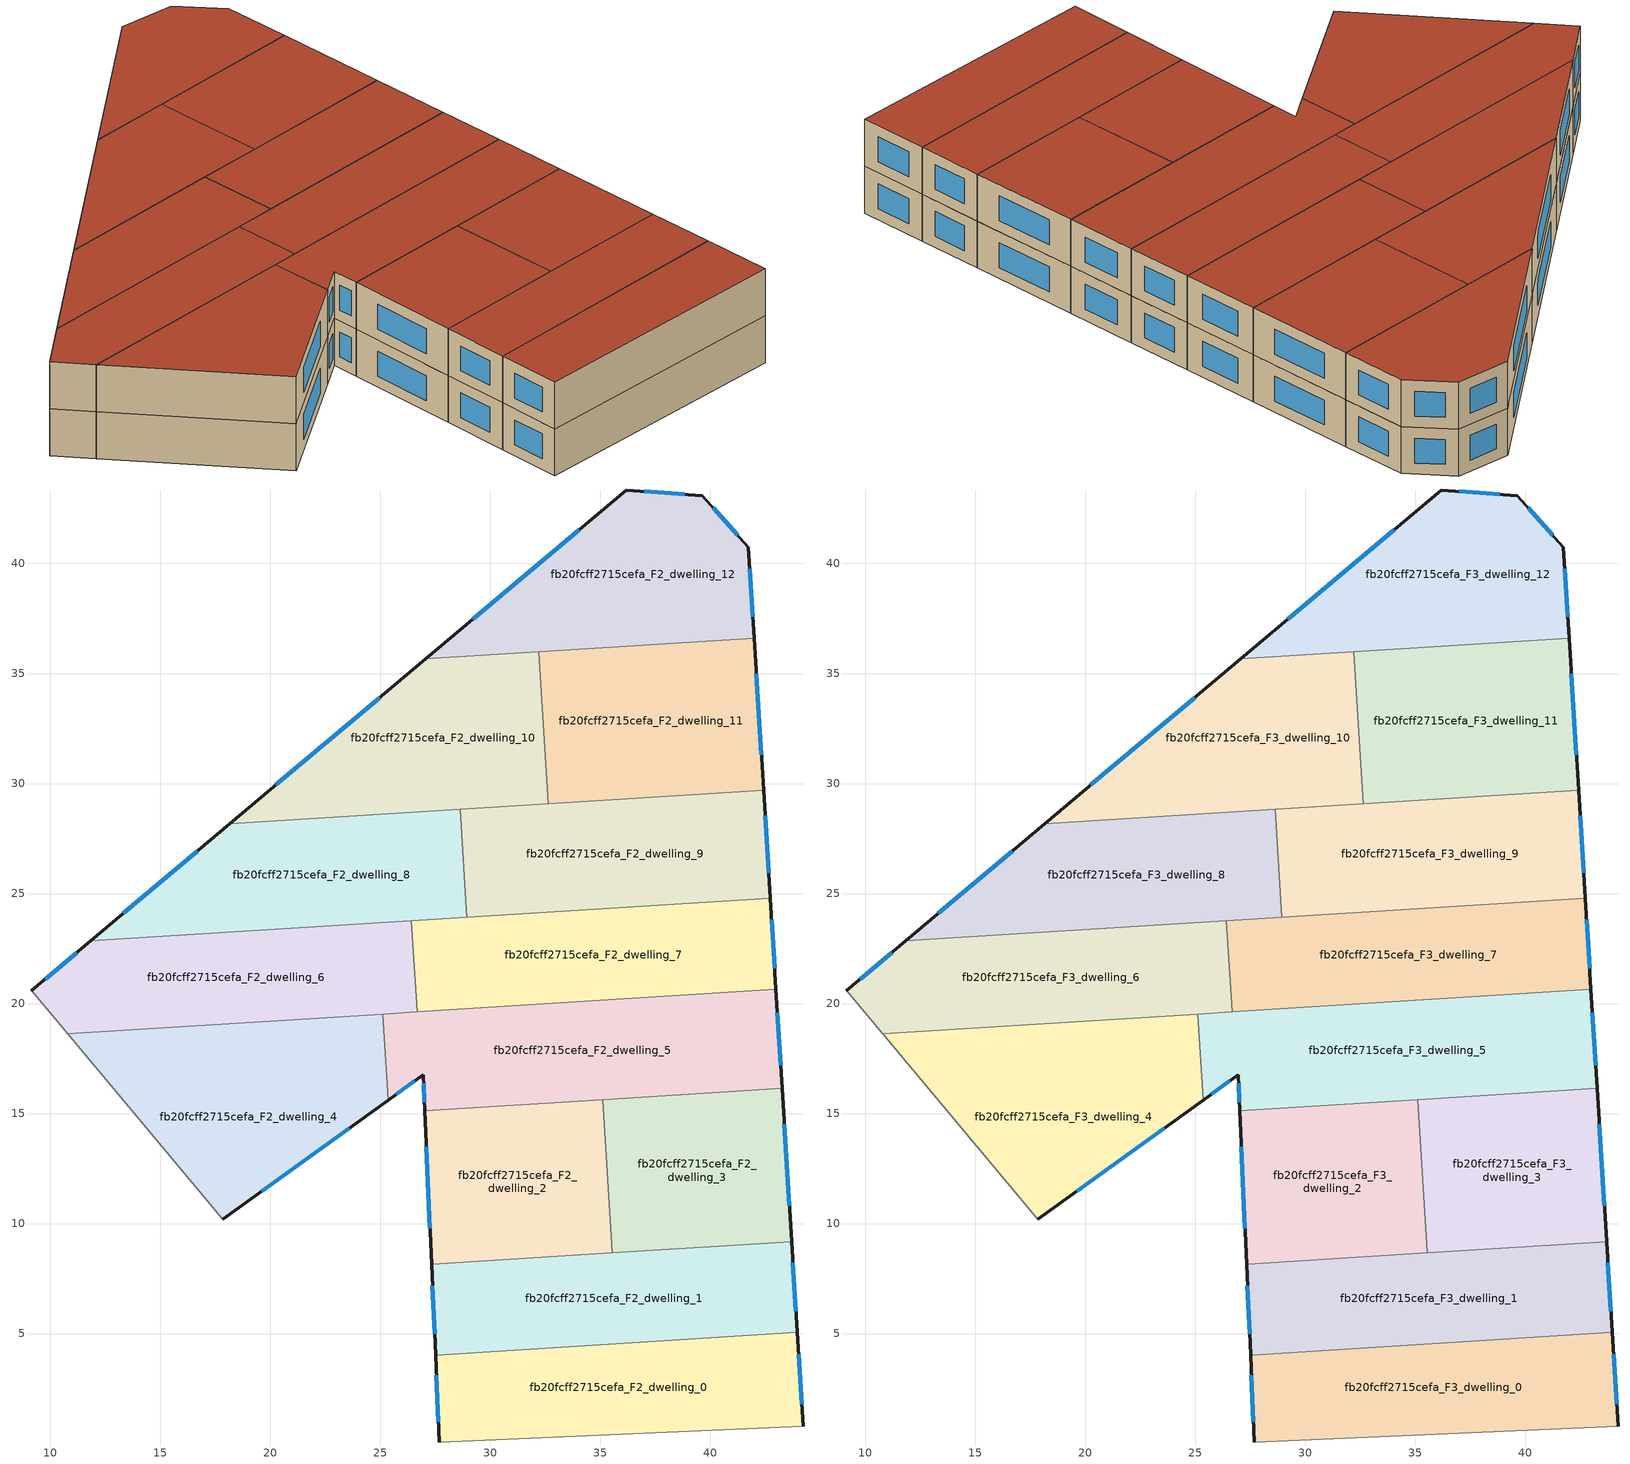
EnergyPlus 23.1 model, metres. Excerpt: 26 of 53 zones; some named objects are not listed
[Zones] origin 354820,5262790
fb20fcff2715cefa_F2_dwelling_0
 floor to fb20fcff2715cefa_F1_dwelling_0 (EU_floor_Construction): 43.96,5.05 44.22,0.79 27.69,0.07 27.52,4.02 z6
 wall outside (EU_wall_Construction): 44.22,0.79 43.96,5.05 / 27.52,4.02 27.69,0.07 z6:9
 wall adiabatic (EU_wall_Construction): 27.69,0.07 44.22,0.79 z6:9
 wall to fb20fcff2715cefa_F2_dwelling_1 (EU_wall_Construction): 43.96,5.05 27.52,4.02 z6:9
 window (EU_Window_Construction): 44.16,1.79 44.02,4.05 / 27.56,3.09 27.65,1 z6.7:8.3
fb20fcff2715cefa_F2_dwelling_1
 floor to fb20fcff2715cefa_F1_dwelling_1 (EU_floor_Construction): 43.7,9.18 43.96,5.05 27.52,4.02 27.34,8.15 z6
 wall outside (EU_wall_Construction): 43.96,5.05 43.7,9.18 / 27.34,8.15 27.52,4.02 z6:9
 wall to fb20fcff2715cefa_F2_dwelling_2 (EU_wall_Construction): 35.55,8.67 27.34,8.15 z6:9
 wall to fb20fcff2715cefa_F2_dwelling_3 (EU_wall_Construction): 43.7,9.18 35.55,8.67 z6:9
 window (EU_Window_Construction): 43.89,6.02 43.76,8.21 / 27.38,7.18 27.48,4.99 z6.7:8.3
fb20fcff2715cefa_F2_dwelling_10
 floor to fb20fcff2715cefa_F1_dwelling_10 (EU_floor_Construction): 32.2,35.99 32.63,29.08 18.17,28.17 27.07,35.67 z6
 wall outside (EU_wall_Construction): 27.07,35.67 18.17,28.17 z6:9
 wall to fb20fcff2715cefa_F2_dwelling_11 (EU_wall_Construction): 32.63,29.08 32.2,35.99 z6:9
 wall to fb20fcff2715cefa_F2_dwelling_12 (EU_wall_Construction): 32.2,35.99 27.07,35.67 z6:9
 wall to fb20fcff2715cefa_F2_dwelling_8 (EU_wall_Construction): 18.17,28.17 28.64,28.83 z6:9
 wall to fb20fcff2715cefa_F2_dwelling_9 (EU_wall_Construction): 28.64,28.83 32.63,29.08 z6:9
 window (EU_Window_Construction): 24.98,33.91 20.26,29.93 z6.7:8.3
fb20fcff2715cefa_F2_dwelling_11
 floor to fb20fcff2715cefa_F1_dwelling_11 (EU_floor_Construction): 41.99,36.6 42.42,29.7 32.63,29.08 32.2,35.99 z6
 wall outside (EU_wall_Construction): 42.42,29.7 41.99,36.6 z6:9
 wall to fb20fcff2715cefa_F2_dwelling_9 (EU_wall_Construction): 32.63,29.08 42.42,29.7 z6:9
 wall to fb20fcff2715cefa_F2_dwelling_12 (EU_wall_Construction): 41.99,36.6 32.2,35.99 z6:9
 window (EU_Window_Construction): 42.32,31.32 42.1,34.98 z6.7:8.3
fb20fcff2715cefa_F2_dwelling_12
 floor to fb20fcff2715cefa_F1_dwelling_12 (EU_floor_Construction): 39.65,43.09 41.74,40.73 41.99,36.6 27.07,35.67 36.19,43.34 z6
 wall outside (EU_wall_Construction): 41.99,36.6 41.74,40.73 39.65,43.09 36.19,43.34 27.07,35.67 z6:9
 window (EU_Window_Construction): 41.93,37.57 41.8,39.76 / 34.05,41.54 29.21,37.47 / 38.84,43.15 37,43.28 / 41.25,41.29 40.14,42.54 z6.7:8.3
fb20fcff2715cefa_F2_dwelling_2
 floor to fb20fcff2715cefa_F1_dwelling_2 (EU_floor_Construction): 35.11,15.63 35.55,8.67 27.34,8.15 27.03,15.12 z6
 wall outside (EU_wall_Construction): 27.03,15.12 27.34,8.15 z6:9
 wall to fb20fcff2715cefa_F2_dwelling_3 (EU_wall_Construction): 35.55,8.67 35.11,15.63 z6:9
 wall to fb20fcff2715cefa_F2_dwelling_5 (EU_wall_Construction): 35.11,15.63 27.03,15.12 z6:9
 window (EU_Window_Construction): 27.1,13.48 27.26,9.79 z6.7:8.3
fb20fcff2715cefa_F2_dwelling_3
 floor to fb20fcff2715cefa_F1_dwelling_3 (EU_floor_Construction): 43.27,16.14 43.7,9.18 35.55,8.67 35.11,15.63 z6
 wall outside (EU_wall_Construction): 43.7,9.18 43.27,16.14 z6:9
 wall to fb20fcff2715cefa_F2_dwelling_5 (EU_wall_Construction): 43.27,16.14 35.11,15.63 z6:9
 window (EU_Window_Construction): 43.6,10.81 43.37,14.5 z6.7:8.3
fb20fcff2715cefa_F2_dwelling_4
 floor to fb20fcff2715cefa_F1_dwelling_4 (EU_floor_Construction): 25.12,19.52 25.36,15.61 17.85,10.19 10.79,18.62 z6
 wall outside (EU_wall_Construction): 17.85,10.19 25.36,15.61 z6:9
 wall adiabatic (EU_wall_Construction): 10.79,18.62 17.85,10.19 z6:9
 wall to fb20fcff2715cefa_F2_dwelling_5 (EU_wall_Construction): 25.36,15.61 25.12,19.52 z6:9
 wall to fb20fcff2715cefa_F2_dwelling_6 (EU_wall_Construction): 25.12,19.52 10.79,18.62 z6:9
 window (EU_Window_Construction): 19.61,11.46 23.6,14.34 z6.7:8.3
fb20fcff2715cefa_F2_dwelling_5
 floor to fb20fcff2715cefa_F1_dwelling_5 (EU_floor_Construction): 42.99,20.64 43.27,16.14 27.03,15.12 26.95,16.76 25.36,15.61 25.12,19.52 z6
 wall outside (EU_wall_Construction): 43.27,16.14 42.99,20.64 / 25.36,15.61 26.95,16.76 27.03,15.12 z6:9
 wall to fb20fcff2715cefa_F2_dwelling_7 (EU_wall_Construction): 42.99,20.64 26.68,19.62 z6:9
 wall to fb20fcff2715cefa_F2_dwelling_6 (EU_wall_Construction): 26.68,19.62 25.12,19.52 z6:9
 window (EU_Window_Construction): 43.2,17.2 43.05,19.58 / 26.97,16.37 27.01,15.5 / 25.74,15.88 26.58,16.49 z6.7:8.3
fb20fcff2715cefa_F2_dwelling_6
 floor to fb20fcff2715cefa_F1_dwelling_6 (EU_floor_Construction): 26.42,23.76 26.68,19.62 10.79,18.62 9.16,20.58 11.85,22.85 z6
 wall outside (EU_wall_Construction): 11.85,22.85 9.15,20.58 z6:9
 wall to fb20fcff2715cefa_F2_dwelling_7 (EU_wall_Construction): 26.68,19.62 26.42,23.76 z6:9
 wall adiabatic (EU_wall_Construction): 9.16,20.58 10.79,18.62 z6:9
 wall to fb20fcff2715cefa_F2_dwelling_8 (EU_wall_Construction): 26.42,23.76 11.85,22.85 z6:9
 window (EU_Window_Construction): 11.21,22.32 9.79,21.11 z6.7:8.3
fb20fcff2715cefa_F2_dwelling_7
 floor to fb20fcff2715cefa_F1_dwelling_7 (EU_floor_Construction): 42.73,24.79 42.99,20.64 26.68,19.62 26.42,23.76 z6
 wall outside (EU_wall_Construction): 42.99,20.64 42.73,24.79 z6:9
 wall to fb20fcff2715cefa_F2_dwelling_9 (EU_wall_Construction): 42.73,24.79 28.95,23.92 z6:9
 wall to fb20fcff2715cefa_F2_dwelling_8 (EU_wall_Construction): 28.95,23.92 26.42,23.76 z6:9
 window (EU_Window_Construction): 42.93,21.61 42.79,23.81 z6.7:8.3
fb20fcff2715cefa_F2_dwelling_8
 floor to fb20fcff2715cefa_F1_dwelling_8 (EU_floor_Construction): 28.64,28.83 28.95,23.92 11.85,22.85 18.17,28.17 z6
 wall outside (EU_wall_Construction): 18.17,28.17 11.85,22.85 z6:9
 wall to fb20fcff2715cefa_F2_dwelling_9 (EU_wall_Construction): 28.95,23.92 28.64,28.83 z6:9
 window (EU_Window_Construction): 16.69,26.92 13.33,24.1 z6.7:8.3
fb20fcff2715cefa_F2_dwelling_9
 floor to fb20fcff2715cefa_F1_dwelling_9 (EU_floor_Construction): 42.42,29.7 42.73,24.79 28.95,23.92 28.64,28.83 z6
 wall outside (EU_wall_Construction): 42.73,24.79 42.42,29.7 z6:9
 window (EU_Window_Construction): 42.66,25.94 42.5,28.54 z6.7:8.3
fb20fcff2715cefa_F3_dwelling_0
 floor to fb20fcff2715cefa_F2_dwelling_0 (EU_floor_Construction): 43.96,5.05 44.22,0.79 27.69,0.07 27.52,4.02 z9
 wall outside (EU_wall_Construction): 44.22,0.79 43.96,5.05 / 27.52,4.02 27.69,0.07 z9:12
 wall adiabatic (EU_wall_Construction): 27.69,0.07 44.22,0.79 z9:12
 wall to fb20fcff2715cefa_F3_dwelling_1 (EU_wall_Construction): 43.96,5.05 27.52,4.02 z9:12
 window (EU_Window_Construction): 44.16,1.79 44.02,4.05 / 27.56,3.09 27.65,1 z9.7:11.3
 roof outside (EU_roof_Construction): 44.22,0.79 43.96,5.05 27.52,4.02 27.69,0.07 z12
fb20fcff2715cefa_F3_dwelling_1
 floor to fb20fcff2715cefa_F2_dwelling_1 (EU_floor_Construction): 43.7,9.18 43.96,5.05 27.52,4.02 27.34,8.15 z9
 wall outside (EU_wall_Construction): 43.96,5.05 43.7,9.18 / 27.34,8.15 27.52,4.02 z9:12
 wall to fb20fcff2715cefa_F3_dwelling_2 (EU_wall_Construction): 35.55,8.67 27.34,8.15 z9:12
 wall to fb20fcff2715cefa_F3_dwelling_3 (EU_wall_Construction): 43.7,9.18 35.55,8.67 z9:12
 window (EU_Window_Construction): 43.89,6.02 43.76,8.21 / 27.38,7.18 27.48,4.99 z9.7:11.3
 roof outside (EU_roof_Construction): 43.96,5.05 43.7,9.18 27.34,8.15 27.52,4.02 z12
fb20fcff2715cefa_F3_dwelling_10
 floor to fb20fcff2715cefa_F2_dwelling_10 (EU_floor_Construction): 32.2,35.99 32.63,29.08 18.17,28.17 27.07,35.67 z9
 wall outside (EU_wall_Construction): 27.07,35.67 18.17,28.17 z9:12
 wall to fb20fcff2715cefa_F3_dwelling_11 (EU_wall_Construction): 32.63,29.08 32.2,35.99 z9:12
 wall to fb20fcff2715cefa_F3_dwelling_12 (EU_wall_Construction): 32.2,35.99 27.07,35.67 z9:12
 wall to fb20fcff2715cefa_F3_dwelling_8 (EU_wall_Construction): 18.17,28.17 28.64,28.83 z9:12
 wall to fb20fcff2715cefa_F3_dwelling_9 (EU_wall_Construction): 28.64,28.83 32.63,29.08 z9:12
 window (EU_Window_Construction): 24.98,33.91 20.26,29.93 z9.7:11.3
 roof outside (EU_roof_Construction): 32.63,29.08 32.2,35.99 27.07,35.67 18.17,28.17 z12
fb20fcff2715cefa_F3_dwelling_11
 floor to fb20fcff2715cefa_F2_dwelling_11 (EU_floor_Construction): 41.99,36.6 42.42,29.7 32.63,29.08 32.2,35.99 z9
 wall outside (EU_wall_Construction): 42.42,29.7 41.99,36.6 z9:12
 wall to fb20fcff2715cefa_F3_dwelling_9 (EU_wall_Construction): 32.63,29.08 42.42,29.7 z9:12
 wall to fb20fcff2715cefa_F3_dwelling_12 (EU_wall_Construction): 41.99,36.6 32.2,35.99 z9:12
 window (EU_Window_Construction): 42.32,31.32 42.1,34.98 z9.7:11.3
 roof outside (EU_roof_Construction): 42.42,29.7 41.99,36.6 32.2,35.99 32.63,29.08 z12
fb20fcff2715cefa_F3_dwelling_12
 floor to fb20fcff2715cefa_F2_dwelling_12 (EU_floor_Construction): 39.65,43.09 41.74,40.73 41.99,36.6 27.07,35.67 36.19,43.34 z9
 wall outside (EU_wall_Construction): 41.99,36.6 41.74,40.73 39.65,43.09 36.19,43.34 27.07,35.67 z9:12
 window (EU_Window_Construction): 41.93,37.57 41.8,39.76 / 34.05,41.54 29.21,37.47 / 38.84,43.15 37,43.28 / 41.25,41.29 40.14,42.54 z9.7:11.3
 roof outside (EU_roof_Construction): 41.99,36.6 41.74,40.73 39.65,43.09 36.19,43.34 27.07,35.67 z12
fb20fcff2715cefa_F3_dwelling_2
 floor to fb20fcff2715cefa_F2_dwelling_2 (EU_floor_Construction): 35.11,15.63 35.55,8.67 27.34,8.15 27.03,15.12 z9
 wall outside (EU_wall_Construction): 27.03,15.12 27.34,8.15 z9:12
 wall to fb20fcff2715cefa_F3_dwelling_3 (EU_wall_Construction): 35.55,8.67 35.11,15.63 z9:12
 wall to fb20fcff2715cefa_F3_dwelling_5 (EU_wall_Construction): 35.11,15.63 27.03,15.12 z9:12
 window (EU_Window_Construction): 27.1,13.48 27.26,9.79 z9.7:11.3
 roof outside (EU_roof_Construction): 35.55,8.67 35.11,15.63 27.03,15.12 27.34,8.15 z12
fb20fcff2715cefa_F3_dwelling_3
 floor to fb20fcff2715cefa_F2_dwelling_3 (EU_floor_Construction): 43.27,16.14 43.7,9.18 35.55,8.67 35.11,15.63 z9
 wall outside (EU_wall_Construction): 43.7,9.18 43.27,16.14 z9:12
 wall to fb20fcff2715cefa_F3_dwelling_5 (EU_wall_Construction): 43.27,16.14 35.11,15.63 z9:12
 window (EU_Window_Construction): 43.6,10.81 43.37,14.5 z9.7:11.3
 roof outside (EU_roof_Construction): 43.7,9.18 43.27,16.14 35.11,15.63 35.55,8.67 z12
fb20fcff2715cefa_F3_dwelling_4
 floor to fb20fcff2715cefa_F2_dwelling_4 (EU_floor_Construction): 25.12,19.52 25.36,15.61 17.85,10.19 10.79,18.62 z9
 wall outside (EU_wall_Construction): 17.85,10.19 25.36,15.61 z9:12
 wall adiabatic (EU_wall_Construction): 10.79,18.62 17.85,10.19 z9:12
 wall to fb20fcff2715cefa_F3_dwelling_5 (EU_wall_Construction): 25.36,15.61 25.12,19.52 z9:12
 wall to fb20fcff2715cefa_F3_dwelling_6 (EU_wall_Construction): 25.12,19.52 10.79,18.62 z9:12
 window (EU_Window_Construction): 19.61,11.46 23.6,14.34 z9.7:11.3
 roof outside (EU_roof_Construction): 25.36,15.61 25.12,19.52 10.79,18.62 17.85,10.19 z12
fb20fcff2715cefa_F3_dwelling_5
 floor to fb20fcff2715cefa_F2_dwelling_5 (EU_floor_Construction): 42.99,20.64 43.27,16.14 27.03,15.12 26.95,16.76 25.36,15.61 25.12,19.52 z9
 wall outside (EU_wall_Construction): 43.27,16.14 42.99,20.64 / 25.36,15.61 26.95,16.76 27.03,15.12 z9:12
 wall to fb20fcff2715cefa_F3_dwelling_7 (EU_wall_Construction): 42.99,20.64 26.68,19.62 z9:12
 wall to fb20fcff2715cefa_F3_dwelling_6 (EU_wall_Construction): 26.68,19.62 25.12,19.52 z9:12
 window (EU_Window_Construction): 43.2,17.2 43.05,19.58 / 26.97,16.37 27.01,15.5 / 25.74,15.88 26.58,16.49 z9.7:11.3
 roof outside (EU_roof_Construction): 43.27,16.14 42.99,20.64 25.12,19.52 25.36,15.61 26.95,16.76 27.03,15.12 z12
fb20fcff2715cefa_F3_dwelling_6
 floor to fb20fcff2715cefa_F2_dwelling_6 (EU_floor_Construction): 26.42,23.76 26.68,19.62 10.79,18.62 9.16,20.58 11.85,22.85 z9
 wall outside (EU_wall_Construction): 11.85,22.85 9.15,20.58 z9:12
 wall to fb20fcff2715cefa_F3_dwelling_7 (EU_wall_Construction): 26.68,19.62 26.42,23.76 z9:12
 wall adiabatic (EU_wall_Construction): 9.16,20.58 10.79,18.62 z9:12
 wall to fb20fcff2715cefa_F3_dwelling_8 (EU_wall_Construction): 26.42,23.76 11.85,22.85 z9:12
 window (EU_Window_Construction): 11.21,22.32 9.79,21.11 z9.7:11.3
 roof outside (EU_roof_Construction): 26.68,19.62 26.42,23.76 11.85,22.85 9.15,20.58 10.79,18.62 z12
fb20fcff2715cefa_F3_dwelling_7
 floor to fb20fcff2715cefa_F2_dwelling_7 (EU_floor_Construction): 42.73,24.79 42.99,20.64 26.68,19.62 26.42,23.76 z9
 wall outside (EU_wall_Construction): 42.99,20.64 42.73,24.79 z9:12
 wall to fb20fcff2715cefa_F3_dwelling_9 (EU_wall_Construction): 42.73,24.79 28.95,23.92 z9:12
 wall to fb20fcff2715cefa_F3_dwelling_8 (EU_wall_Construction): 28.95,23.92 26.42,23.76 z9:12
 window (EU_Window_Construction): 42.93,21.61 42.79,23.81 z9.7:11.3
 roof outside (EU_roof_Construction): 42.99,20.64 42.73,24.79 26.42,23.76 26.68,19.62 z12
fb20fcff2715cefa_F3_dwelling_8
 floor to fb20fcff2715cefa_F2_dwelling_8 (EU_floor_Construction): 28.64,28.83 28.95,23.92 11.85,22.85 18.17,28.17 z9
 wall outside (EU_wall_Construction): 18.17,28.17 11.85,22.85 z9:12
 wall to fb20fcff2715cefa_F3_dwelling_9 (EU_wall_Construction): 28.95,23.92 28.64,28.83 z9:12
 window (EU_Window_Construction): 16.69,26.92 13.33,24.1 z9.7:11.3
 roof outside (EU_roof_Construction): 28.95,23.92 28.64,28.83 18.17,28.17 11.85,22.85 z12
fb20fcff2715cefa_F3_dwelling_9
 floor to fb20fcff2715cefa_F2_dwelling_9 (EU_floor_Construction): 42.42,29.7 42.73,24.79 28.95,23.92 28.64,28.83 z9
 wall outside (EU_wall_Construction): 42.73,24.79 42.42,29.7 z9:12
 window (EU_Window_Construction): 42.66,25.94 42.5,28.54 z9.7:11.3
 roof outside (EU_roof_Construction): 42.73,24.79 42.42,29.7 28.64,28.83 28.95,23.92 z12
[Building]
EU S2 Campaign: North Axis=0; Terrain=City; Solar Distribution=FullExterior
[Site:Location]
Budapest.Ferenc.Liszt.Intl.AP: Latitude=47.437; Longitude=19.256; Time Zone=1; Elevation=185
[SizingPeriod:WeatherFileDays]
AnnualSizingPeriod: Begin Month=1; Begin Day of Month=1; End Month=12; End Day of Month=31; Day of Week for Start Day=Monday; Use Weather File Daylight Saving Period=No; Use Weather File Rain and Snow Indicators=No
[MATERIAL]
EU_InternalMass_Material: Roughness=MediumRough; Thickness=0.1; Conductivity=1; Density=1800; Specific Heat=900; Thermal Absorptance=0.9; Solar Absorptance=0.7; Visible Absorptance=0.7
[MATERIAL:NOMASS] Roughness=MediumRough; Thermal Absorptance=0.9; Solar Absorptance=0.7; Visible Absorptance=0.7
Name | Thermal Resistance
EU_wall_NoMass | 0.832559
EU_roof_NoMass | 1.39638
EU_floor_NoMass | 0.872794
[WINDOWMATERIAL:SIMPLEGLAZINGSYSTEM]
EU_Window_SimpleGlazing: UFactor=2.79869; Solar Heat Gain Coefficient=0.75; Visible Transmittance=0.75
[CONSTRUCTION]
EU_wall_Construction: EU_wall_NoMass
EU_roof_Construction: EU_roof_NoMass
EU_floor_Construction: EU_floor_NoMass
EU_Window_Construction: EU_Window_SimpleGlazing
EU_InternalMass_Construction: EU_InternalMass_Material
[ZONE] Type=1; Multiplier=1; Ceiling Height=autocalculate; Floor Area=autocalculate; Part of Total Floor Area=Yes
Name | Volume
fb20fcff2715cefa_F2_dwelling_0; fb20fcff2715cefa_F3_dwelling_0; fb20fcff2715cefa_F2_dwelling_7; fb20fcff2715cefa_F3_dwelling_7 | 203.749
fb20fcff2715cefa_F2_dwelling_1; fb20fcff2715cefa_F3_dwelling_1 | 203.756
fb20fcff2715cefa_F2_dwelling_10; fb20fcff2715cefa_F3_dwelling_10 | 203.759
fb20fcff2715cefa_F2_dwelling_11; fb20fcff2715cefa_F3_dwelling_11 | 203.741
fb20fcff2715cefa_F2_dwelling_12; fb20fcff2715cefa_F3_dwelling_12 | 203.753
fb20fcff2715cefa_F2_dwelling_2; fb20fcff2715cefa_F3_dwelling_2 | 170.851
fb20fcff2715cefa_F2_dwelling_3; fb20fcff2715cefa_F3_dwelling_3 | 170.873
fb20fcff2715cefa_F2_dwelling_4; fb20fcff2715cefa_F3_dwelling_4 | 236.636
fb20fcff2715cefa_F2_dwelling_5; fb20fcff2715cefa_F3_dwelling_5 | 236.632
fb20fcff2715cefa_F2_dwelling_6; fb20fcff2715cefa_F3_dwelling_6 | 203.732
fb20fcff2715cefa_F2_dwelling_8; fb20fcff2715cefa_F3_dwelling_8 | 203.735
fb20fcff2715cefa_F2_dwelling_9; fb20fcff2715cefa_F3_dwelling_9 | 203.744
[INTERNALMASS] Construction=EU_InternalMass_Construction
Name | Zone or ZoneList | Surface Area
fb20fcff2715cefa_F2_dwelling_0_EU_InternalMass | fb20fcff2715cefa_F2_dwelling_0 | 67.9164
fb20fcff2715cefa_F2_dwelling_1_EU_InternalMass | fb20fcff2715cefa_F2_dwelling_1 | 67.9188
fb20fcff2715cefa_F2_dwelling_2_EU_InternalMass | fb20fcff2715cefa_F2_dwelling_2 | 56.9492
fb20fcff2715cefa_F2_dwelling_3_EU_InternalMass | fb20fcff2715cefa_F2_dwelling_3 | 56.9586
fb20fcff2715cefa_F2_dwelling_4_EU_InternalMass | fb20fcff2715cefa_F2_dwelling_4 | 78.8778
fb20fcff2715cefa_F2_dwelling_5_EU_InternalMass | fb20fcff2715cefa_F2_dwelling_5 | 78.8771
fb20fcff2715cefa_F2_dwelling_6_EU_InternalMass | fb20fcff2715cefa_F2_dwelling_6 | 67.9207
fb20fcff2715cefa_F2_dwelling_7_EU_InternalMass | fb20fcff2715cefa_F2_dwelling_7 | 67.9167
fb20fcff2715cefa_F2_dwelling_8_EU_InternalMass | fb20fcff2715cefa_F2_dwelling_8 | 67.9103
fb20fcff2715cefa_F2_dwelling_9_EU_InternalMass | fb20fcff2715cefa_F2_dwelling_9 | 67.913
fb20fcff2715cefa_F2_dwelling_10_EU_InternalMass | fb20fcff2715cefa_F2_dwelling_10 | 67.9174
fb20fcff2715cefa_F2_dwelling_11_EU_InternalMass | fb20fcff2715cefa_F2_dwelling_11 | 67.9113
fb20fcff2715cefa_F2_dwelling_12_EU_InternalMass | fb20fcff2715cefa_F2_dwelling_12 | 67.9178
fb20fcff2715cefa_F3_dwelling_0_EU_InternalMass | fb20fcff2715cefa_F3_dwelling_0 | 67.9164
fb20fcff2715cefa_F3_dwelling_1_EU_InternalMass | fb20fcff2715cefa_F3_dwelling_1 | 67.9188
fb20fcff2715cefa_F3_dwelling_2_EU_InternalMass | fb20fcff2715cefa_F3_dwelling_2 | 56.9492
fb20fcff2715cefa_F3_dwelling_3_EU_InternalMass | fb20fcff2715cefa_F3_dwelling_3 | 56.9586
fb20fcff2715cefa_F3_dwelling_4_EU_InternalMass | fb20fcff2715cefa_F3_dwelling_4 | 78.8778
fb20fcff2715cefa_F3_dwelling_5_EU_InternalMass | fb20fcff2715cefa_F3_dwelling_5 | 78.8771
fb20fcff2715cefa_F3_dwelling_6_EU_InternalMass | fb20fcff2715cefa_F3_dwelling_6 | 67.9207
fb20fcff2715cefa_F3_dwelling_7_EU_InternalMass | fb20fcff2715cefa_F3_dwelling_7 | 67.9167
fb20fcff2715cefa_F3_dwelling_8_EU_InternalMass | fb20fcff2715cefa_F3_dwelling_8 | 67.9103
fb20fcff2715cefa_F3_dwelling_9_EU_InternalMass | fb20fcff2715cefa_F3_dwelling_9 | 67.913
fb20fcff2715cefa_F3_dwelling_10_EU_InternalMass | fb20fcff2715cefa_F3_dwelling_10 | 67.9174
fb20fcff2715cefa_F3_dwelling_11_EU_InternalMass | fb20fcff2715cefa_F3_dwelling_11 | 67.9113
fb20fcff2715cefa_F3_dwelling_12_EU_InternalMass | fb20fcff2715cefa_F3_dwelling_12 | 67.9178
[OTHEREQUIPMENT] Fuel Type=Electricity; Design Level Calculation Method=Watts/Area; Power per Zone Floor Area=1; Fraction Latent=0; Fraction Radiant=0; Fraction Lost=0; Carbon Dioxide Generation Rate=0; EndUse Subcategory=EU_Step8_InternalGains
Name | Zone or ZoneList or Space or SpaceList | Schedule
EU_Step8_InternalGain_fb20fcff2715cefa_F2_dwelling_0_f000 | fb20fcff2715cefa_F2_dwelling_0 | EU_Step8_GainSchedule_fb20fcff2715cefa_F2_dwelling_0_f000
EU_Step8_InternalGain_fb20fcff2715cefa_F2_dwelling_1_f000 | fb20fcff2715cefa_F2_dwelling_1 | EU_Step8_GainSchedule_fb20fcff2715cefa_F2_dwelling_1_f000
EU_Step8_InternalGain_fb20fcff2715cefa_F2_dwelling_2_f000 | fb20fcff2715cefa_F2_dwelling_2 | EU_Step8_GainSchedule_fb20fcff2715cefa_F2_dwelling_2_f000
EU_Step8_InternalGain_fb20fcff2715cefa_F2_dwelling_3_f000 | fb20fcff2715cefa_F2_dwelling_3 | EU_Step8_GainSchedule_fb20fcff2715cefa_F2_dwelling_3_f000
EU_Step8_InternalGain_fb20fcff2715cefa_F2_dwelling_4_f000 | fb20fcff2715cefa_F2_dwelling_4 | EU_Step8_GainSchedule_fb20fcff2715cefa_F2_dwelling_4_f000
EU_Step8_InternalGain_fb20fcff2715cefa_F2_dwelling_5_f000 | fb20fcff2715cefa_F2_dwelling_5 | EU_Step8_GainSchedule_fb20fcff2715cefa_F2_dwelling_5_f000
EU_Step8_InternalGain_fb20fcff2715cefa_F2_dwelling_6_f000 | fb20fcff2715cefa_F2_dwelling_6 | EU_Step8_GainSchedule_fb20fcff2715cefa_F2_dwelling_6_f000
EU_Step8_InternalGain_fb20fcff2715cefa_F2_dwelling_7_f000 | fb20fcff2715cefa_F2_dwelling_7 | EU_Step8_GainSchedule_fb20fcff2715cefa_F2_dwelling_7_f000
EU_Step8_InternalGain_fb20fcff2715cefa_F2_dwelling_8_f000 | fb20fcff2715cefa_F2_dwelling_8 | EU_Step8_GainSchedule_fb20fcff2715cefa_F2_dwelling_8_f000
EU_Step8_InternalGain_fb20fcff2715cefa_F2_dwelling_9_f000 | fb20fcff2715cefa_F2_dwelling_9 | EU_Step8_GainSchedule_fb20fcff2715cefa_F2_dwelling_9_f000
EU_Step8_InternalGain_fb20fcff2715cefa_F2_dwelling_10_f000 | fb20fcff2715cefa_F2_dwelling_10 | EU_Step8_GainSchedule_fb20fcff2715cefa_F2_dwelling_10_f000
EU_Step8_InternalGain_fb20fcff2715cefa_F2_dwelling_11_f000 | fb20fcff2715cefa_F2_dwelling_11 | EU_Step8_GainSchedule_fb20fcff2715cefa_F2_dwelling_11_f000
EU_Step8_InternalGain_fb20fcff2715cefa_F2_dwelling_12_f000 | fb20fcff2715cefa_F2_dwelling_12 | EU_Step8_GainSchedule_fb20fcff2715cefa_F2_dwelling_12_f000
EU_Step8_InternalGain_fb20fcff2715cefa_F3_dwelling_0_f000 | fb20fcff2715cefa_F3_dwelling_0 | EU_Step8_GainSchedule_fb20fcff2715cefa_F3_dwelling_0_f000
EU_Step8_InternalGain_fb20fcff2715cefa_F3_dwelling_1_f000 | fb20fcff2715cefa_F3_dwelling_1 | EU_Step8_GainSchedule_fb20fcff2715cefa_F3_dwelling_1_f000
EU_Step8_InternalGain_fb20fcff2715cefa_F3_dwelling_2_f000 | fb20fcff2715cefa_F3_dwelling_2 | EU_Step8_GainSchedule_fb20fcff2715cefa_F3_dwelling_2_f000
EU_Step8_InternalGain_fb20fcff2715cefa_F3_dwelling_3_f000 | fb20fcff2715cefa_F3_dwelling_3 | EU_Step8_GainSchedule_fb20fcff2715cefa_F3_dwelling_3_f000
EU_Step8_InternalGain_fb20fcff2715cefa_F3_dwelling_4_f000 | fb20fcff2715cefa_F3_dwelling_4 | EU_Step8_GainSchedule_fb20fcff2715cefa_F3_dwelling_4_f000
EU_Step8_InternalGain_fb20fcff2715cefa_F3_dwelling_5_f000 | fb20fcff2715cefa_F3_dwelling_5 | EU_Step8_GainSchedule_fb20fcff2715cefa_F3_dwelling_5_f000
EU_Step8_InternalGain_fb20fcff2715cefa_F3_dwelling_6_f000 | fb20fcff2715cefa_F3_dwelling_6 | EU_Step8_GainSchedule_fb20fcff2715cefa_F3_dwelling_6_f000
EU_Step8_InternalGain_fb20fcff2715cefa_F3_dwelling_7_f000 | fb20fcff2715cefa_F3_dwelling_7 | EU_Step8_GainSchedule_fb20fcff2715cefa_F3_dwelling_7_f000
EU_Step8_InternalGain_fb20fcff2715cefa_F3_dwelling_8_f000 | fb20fcff2715cefa_F3_dwelling_8 | EU_Step8_GainSchedule_fb20fcff2715cefa_F3_dwelling_8_f000
EU_Step8_InternalGain_fb20fcff2715cefa_F3_dwelling_9_f000 | fb20fcff2715cefa_F3_dwelling_9 | EU_Step8_GainSchedule_fb20fcff2715cefa_F3_dwelling_9_f000
EU_Step8_InternalGain_fb20fcff2715cefa_F3_dwelling_10_f000 | fb20fcff2715cefa_F3_dwelling_10 | EU_Step8_GainSchedule_fb20fcff2715cefa_F3_dwelling_10_f000
EU_Step8_InternalGain_fb20fcff2715cefa_F3_dwelling_11_f000 | fb20fcff2715cefa_F3_dwelling_11 | EU_Step8_GainSchedule_fb20fcff2715cefa_F3_dwelling_11_f000
EU_Step8_InternalGain_fb20fcff2715cefa_F3_dwelling_12_f000 | fb20fcff2715cefa_F3_dwelling_12 | EU_Step8_GainSchedule_fb20fcff2715cefa_F3_dwelling_12_f000
[ZONEVENTILATION:DESIGNFLOWRATE] Schedule=EU_AlwaysOn; Design Flow Rate Calculation Method=AirChanges/Hour; Air Changes per Hour=0.475469; Ventilation Type=Natural; Fan Pressure Rise=0; Fan Total Efficiency=1; Constant Term Coefficient=1; Temperature Term Coefficient=0; Velocity Term Coefficient=0; Velocity Squared Term Coefficient=0; Minimum Indoor Temperature=-100; Maximum Indoor Temperature=100; Delta Temperature=-100; Minimum Outdoor Temperature=-100; Maximum Outdoor Temperature=100; Maximum Wind Speed=40
Name | Zone or ZoneList or Space or SpaceList
EU_ConstantAir_fb20fcff2715cefa_F2_dwelling_0 | fb20fcff2715cefa_F2_dwelling_0
EU_ConstantAir_fb20fcff2715cefa_F2_dwelling_1 | fb20fcff2715cefa_F2_dwelling_1
EU_ConstantAir_fb20fcff2715cefa_F2_dwelling_2 | fb20fcff2715cefa_F2_dwelling_2
EU_ConstantAir_fb20fcff2715cefa_F2_dwelling_3 | fb20fcff2715cefa_F2_dwelling_3
EU_ConstantAir_fb20fcff2715cefa_F2_dwelling_4 | fb20fcff2715cefa_F2_dwelling_4
EU_ConstantAir_fb20fcff2715cefa_F2_dwelling_5 | fb20fcff2715cefa_F2_dwelling_5
EU_ConstantAir_fb20fcff2715cefa_F2_dwelling_6 | fb20fcff2715cefa_F2_dwelling_6
EU_ConstantAir_fb20fcff2715cefa_F2_dwelling_7 | fb20fcff2715cefa_F2_dwelling_7
EU_ConstantAir_fb20fcff2715cefa_F2_dwelling_8 | fb20fcff2715cefa_F2_dwelling_8
EU_ConstantAir_fb20fcff2715cefa_F2_dwelling_9 | fb20fcff2715cefa_F2_dwelling_9
EU_ConstantAir_fb20fcff2715cefa_F2_dwelling_10 | fb20fcff2715cefa_F2_dwelling_10
EU_ConstantAir_fb20fcff2715cefa_F2_dwelling_11 | fb20fcff2715cefa_F2_dwelling_11
EU_ConstantAir_fb20fcff2715cefa_F2_dwelling_12 | fb20fcff2715cefa_F2_dwelling_12
EU_ConstantAir_fb20fcff2715cefa_F3_dwelling_0 | fb20fcff2715cefa_F3_dwelling_0
EU_ConstantAir_fb20fcff2715cefa_F3_dwelling_1 | fb20fcff2715cefa_F3_dwelling_1
EU_ConstantAir_fb20fcff2715cefa_F3_dwelling_2 | fb20fcff2715cefa_F3_dwelling_2
EU_ConstantAir_fb20fcff2715cefa_F3_dwelling_3 | fb20fcff2715cefa_F3_dwelling_3
EU_ConstantAir_fb20fcff2715cefa_F3_dwelling_4 | fb20fcff2715cefa_F3_dwelling_4
EU_ConstantAir_fb20fcff2715cefa_F3_dwelling_5 | fb20fcff2715cefa_F3_dwelling_5
EU_ConstantAir_fb20fcff2715cefa_F3_dwelling_6 | fb20fcff2715cefa_F3_dwelling_6
EU_ConstantAir_fb20fcff2715cefa_F3_dwelling_7 | fb20fcff2715cefa_F3_dwelling_7
EU_ConstantAir_fb20fcff2715cefa_F3_dwelling_8 | fb20fcff2715cefa_F3_dwelling_8
EU_ConstantAir_fb20fcff2715cefa_F3_dwelling_9 | fb20fcff2715cefa_F3_dwelling_9
EU_ConstantAir_fb20fcff2715cefa_F3_dwelling_10 | fb20fcff2715cefa_F3_dwelling_10
EU_ConstantAir_fb20fcff2715cefa_F3_dwelling_11 | fb20fcff2715cefa_F3_dwelling_11
EU_ConstantAir_fb20fcff2715cefa_F3_dwelling_12 | fb20fcff2715cefa_F3_dwelling_12
[HVACTEMPLATE:ZONE:IDEALLOADSAIRSYSTEM] System Availability Schedule=EU_AlwaysOn; Maximum Heating Supply Air Temperature=50; Minimum Cooling Supply Air Temperature=13; Maximum Heating Supply Air Humidity Ratio=0.0156; Minimum Cooling Supply Air Humidity Ratio=0.0077; Heating Limit=NoLimit; Cooling Limit=NoLimit; Heating Availability Schedule=EU_AlwaysOn; Cooling Availability Schedule=EU_CoolingOff; Dehumidification Control Type=ConstantSensibleHeatRatio; Cooling Sensible Heat Ratio=0.7; Dehumidification Setpoint=60; Humidification Control Type=None; Humidification Setpoint=30; Outdoor Air Method=None; Outdoor Air Flow Rate per Person=0.00944; Outdoor Air Flow Rate per Zone Floor Area=0; Outdoor Air Flow Rate per Zone=0; Demand Controlled Ventilation Type=None; Outdoor Air Economizer Type=NoEconomizer; Heat Recovery Type=None; Sensible Heat Recovery Effectiveness=0.7; Latent Heat Recovery Effectiveness=0.65
Name | Template Thermostat
fb20fcff2715cefa_F2_dwelling_0 | EU_HeatOnly_fb20fcff2715cefa_F2_dwelling_0
fb20fcff2715cefa_F2_dwelling_1 | EU_HeatOnly_fb20fcff2715cefa_F2_dwelling_1
fb20fcff2715cefa_F2_dwelling_2 | EU_HeatOnly_fb20fcff2715cefa_F2_dwelling_2
fb20fcff2715cefa_F2_dwelling_3 | EU_HeatOnly_fb20fcff2715cefa_F2_dwelling_3
fb20fcff2715cefa_F2_dwelling_4 | EU_HeatOnly_fb20fcff2715cefa_F2_dwelling_4
fb20fcff2715cefa_F2_dwelling_5 | EU_HeatOnly_fb20fcff2715cefa_F2_dwelling_5
fb20fcff2715cefa_F2_dwelling_6 | EU_HeatOnly_fb20fcff2715cefa_F2_dwelling_6
fb20fcff2715cefa_F2_dwelling_7 | EU_HeatOnly_fb20fcff2715cefa_F2_dwelling_7
fb20fcff2715cefa_F2_dwelling_8 | EU_HeatOnly_fb20fcff2715cefa_F2_dwelling_8
fb20fcff2715cefa_F2_dwelling_9 | EU_HeatOnly_fb20fcff2715cefa_F2_dwelling_9
fb20fcff2715cefa_F2_dwelling_10 | EU_HeatOnly_fb20fcff2715cefa_F2_dwelling_10
fb20fcff2715cefa_F2_dwelling_11 | EU_HeatOnly_fb20fcff2715cefa_F2_dwelling_11
fb20fcff2715cefa_F2_dwelling_12 | EU_HeatOnly_fb20fcff2715cefa_F2_dwelling_12
fb20fcff2715cefa_F3_dwelling_0 | EU_HeatOnly_fb20fcff2715cefa_F3_dwelling_0
fb20fcff2715cefa_F3_dwelling_1 | EU_HeatOnly_fb20fcff2715cefa_F3_dwelling_1
fb20fcff2715cefa_F3_dwelling_2 | EU_HeatOnly_fb20fcff2715cefa_F3_dwelling_2
fb20fcff2715cefa_F3_dwelling_3 | EU_HeatOnly_fb20fcff2715cefa_F3_dwelling_3
fb20fcff2715cefa_F3_dwelling_4 | EU_HeatOnly_fb20fcff2715cefa_F3_dwelling_4
fb20fcff2715cefa_F3_dwelling_5 | EU_HeatOnly_fb20fcff2715cefa_F3_dwelling_5
fb20fcff2715cefa_F3_dwelling_6 | EU_HeatOnly_fb20fcff2715cefa_F3_dwelling_6
fb20fcff2715cefa_F3_dwelling_7 | EU_HeatOnly_fb20fcff2715cefa_F3_dwelling_7
fb20fcff2715cefa_F3_dwelling_8 | EU_HeatOnly_fb20fcff2715cefa_F3_dwelling_8
fb20fcff2715cefa_F3_dwelling_9 | EU_HeatOnly_fb20fcff2715cefa_F3_dwelling_9
fb20fcff2715cefa_F3_dwelling_10 | EU_HeatOnly_fb20fcff2715cefa_F3_dwelling_10
fb20fcff2715cefa_F3_dwelling_11 | EU_HeatOnly_fb20fcff2715cefa_F3_dwelling_11
fb20fcff2715cefa_F3_dwelling_12 | EU_HeatOnly_fb20fcff2715cefa_F3_dwelling_12
[SIZING:ZONE] Zone Cooling Design Supply Air Temperature Input Method=SupplyAirTemperature; Zone Cooling Design Supply Air Temperature=13; Zone Heating Design Supply Air Temperature Input Method=SupplyAirTemperature; Zone Heating Design Supply Air Temperature=50; Zone Cooling Design Supply Air Humidity Ratio=0.008; Zone Heating Design Supply Air Humidity Ratio=0.008; Cooling Design Air Flow Method=DesignDay; Cooling Design Air Flow Rate=0; Cooling Minimum Air Flow per Zone Floor Area=0.000762; Cooling Minimum Air Flow=0; Cooling Minimum Air Flow Fraction=0.2; Heating Design Air Flow Method=DesignDay; Heating Design Air Flow Rate=0; Heating Maximum Air Flow per Zone Floor Area=0.002032; Heating Maximum Air Flow=0.141576; Heating Maximum Air Flow Fraction=0.3; Account for Dedicated Outdoor Air System=No; Dedicated Outdoor Air System Control Strategy=NeutralSupplyAir; Dedicated Outdoor Air Low Setpoint Temperature for Design=autosize; Dedicated Outdoor Air High Setpoint Temperature for Design=autosize; Zone Load Sizing Method=Sensible Load Only No Latent Load; Zone Latent Cooling Design Supply Air Humidity Ratio Input Method=HumidityRatioDifference; Zone Cooling Design Supply Air Humidity Ratio Difference=0.005; Zone Latent Heating Design Supply Air Humidity Ratio Input Method=HumidityRatioDifference; Zone Humidification Design Supply Air Humidity Ratio Difference=0.005
fb20fcff2715cefa_F2_dwelling_0; fb20fcff2715cefa_F2_dwelling_1; fb20fcff2715cefa_F2_dwelling_2; fb20fcff2715cefa_F2_dwelling_3; fb20fcff2715cefa_F2_dwelling_4; fb20fcff2715cefa_F2_dwelling_5; fb20fcff2715cefa_F2_dwelling_6; fb20fcff2715cefa_F2_dwelling_7; fb20fcff2715cefa_F2_dwelling_8; fb20fcff2715cefa_F2_dwelling_9; fb20fcff2715cefa_F2_dwelling_10; fb20fcff2715cefa_F2_dwelling_11; fb20fcff2715cefa_F2_dwelling_12; fb20fcff2715cefa_F3_dwelling_0; fb20fcff2715cefa_F3_dwelling_1; fb20fcff2715cefa_F3_dwelling_2; fb20fcff2715cefa_F3_dwelling_3; fb20fcff2715cefa_F3_dwelling_4; fb20fcff2715cefa_F3_dwelling_5; fb20fcff2715cefa_F3_dwelling_6; fb20fcff2715cefa_F3_dwelling_7; fb20fcff2715cefa_F3_dwelling_8; fb20fcff2715cefa_F3_dwelling_9; fb20fcff2715cefa_F3_dwelling_10; fb20fcff2715cefa_F3_dwelling_11; fb20fcff2715cefa_F3_dwelling_12
[SCHEDULE:CONSTANT]
Name | Hourly Value
EU_AlwaysOn | 1
EU_CoolingOff | 0
[SCHEDULE:FILE] Column Number=1; Rows to Skip at Top=0; Number of Hours of Data=8760; Column Separator=Comma; Interpolate to Timestep=No; Minutes per Item=60; Adjust Schedule for Daylight Savings=Yes
Name | File
EU_Step8_GainSchedule_fb20fcff2715cefa_F2_dwelling_0_f000 | ../../schedules/fb20fcff2715cefa/fb20fcff2715cefa_F2_dwelling_0_f000_gain.csv
EU_Step8_GainSchedule_fb20fcff2715cefa_F2_dwelling_1_f000 | ../../schedules/fb20fcff2715cefa/fb20fcff2715cefa_F2_dwelling_1_f000_gain.csv
EU_Step8_GainSchedule_fb20fcff2715cefa_F2_dwelling_2_f000 | ../../schedules/fb20fcff2715cefa/fb20fcff2715cefa_F2_dwelling_2_f000_gain.csv
EU_Step8_GainSchedule_fb20fcff2715cefa_F2_dwelling_3_f000 | ../../schedules/fb20fcff2715cefa/fb20fcff2715cefa_F2_dwelling_3_f000_gain.csv
EU_Step8_GainSchedule_fb20fcff2715cefa_F2_dwelling_4_f000 | ../../schedules/fb20fcff2715cefa/fb20fcff2715cefa_F2_dwelling_4_f000_gain.csv
EU_Step8_GainSchedule_fb20fcff2715cefa_F2_dwelling_5_f000 | ../../schedules/fb20fcff2715cefa/fb20fcff2715cefa_F2_dwelling_5_f000_gain.csv
EU_Step8_GainSchedule_fb20fcff2715cefa_F2_dwelling_6_f000 | ../../schedules/fb20fcff2715cefa/fb20fcff2715cefa_F2_dwelling_6_f000_gain.csv
EU_Step8_GainSchedule_fb20fcff2715cefa_F2_dwelling_7_f000 | ../../schedules/fb20fcff2715cefa/fb20fcff2715cefa_F2_dwelling_7_f000_gain.csv
EU_Step8_GainSchedule_fb20fcff2715cefa_F2_dwelling_8_f000 | ../../schedules/fb20fcff2715cefa/fb20fcff2715cefa_F2_dwelling_8_f000_gain.csv
EU_Step8_GainSchedule_fb20fcff2715cefa_F2_dwelling_9_f000 | ../../schedules/fb20fcff2715cefa/fb20fcff2715cefa_F2_dwelling_9_f000_gain.csv
EU_Step8_GainSchedule_fb20fcff2715cefa_F2_dwelling_10_f000 | ../../schedules/fb20fcff2715cefa/fb20fcff2715cefa_F2_dwelling_10_f000_gain.csv
EU_Step8_GainSchedule_fb20fcff2715cefa_F2_dwelling_11_f000 | ../../schedules/fb20fcff2715cefa/fb20fcff2715cefa_F2_dwelling_11_f000_gain.csv
EU_Step8_GainSchedule_fb20fcff2715cefa_F2_dwelling_12_f000 | ../../schedules/fb20fcff2715cefa/fb20fcff2715cefa_F2_dwelling_12_f000_gain.csv
EU_Step8_GainSchedule_fb20fcff2715cefa_F3_dwelling_0_f000 | ../../schedules/fb20fcff2715cefa/fb20fcff2715cefa_F3_dwelling_0_f000_gain.csv
EU_Step8_GainSchedule_fb20fcff2715cefa_F3_dwelling_1_f000 | ../../schedules/fb20fcff2715cefa/fb20fcff2715cefa_F3_dwelling_1_f000_gain.csv
EU_Step8_GainSchedule_fb20fcff2715cefa_F3_dwelling_2_f000 | ../../schedules/fb20fcff2715cefa/fb20fcff2715cefa_F3_dwelling_2_f000_gain.csv
EU_Step8_GainSchedule_fb20fcff2715cefa_F3_dwelling_3_f000 | ../../schedules/fb20fcff2715cefa/fb20fcff2715cefa_F3_dwelling_3_f000_gain.csv
EU_Step8_GainSchedule_fb20fcff2715cefa_F3_dwelling_4_f000 | ../../schedules/fb20fcff2715cefa/fb20fcff2715cefa_F3_dwelling_4_f000_gain.csv
EU_Step8_GainSchedule_fb20fcff2715cefa_F3_dwelling_5_f000 | ../../schedules/fb20fcff2715cefa/fb20fcff2715cefa_F3_dwelling_5_f000_gain.csv
EU_Step8_GainSchedule_fb20fcff2715cefa_F3_dwelling_6_f000 | ../../schedules/fb20fcff2715cefa/fb20fcff2715cefa_F3_dwelling_6_f000_gain.csv
EU_Step8_GainSchedule_fb20fcff2715cefa_F3_dwelling_7_f000 | ../../schedules/fb20fcff2715cefa/fb20fcff2715cefa_F3_dwelling_7_f000_gain.csv
EU_Step8_GainSchedule_fb20fcff2715cefa_F3_dwelling_8_f000 | ../../schedules/fb20fcff2715cefa/fb20fcff2715cefa_F3_dwelling_8_f000_gain.csv
EU_Step8_GainSchedule_fb20fcff2715cefa_F3_dwelling_9_f000 | ../../schedules/fb20fcff2715cefa/fb20fcff2715cefa_F3_dwelling_9_f000_gain.csv
EU_Step8_GainSchedule_fb20fcff2715cefa_F3_dwelling_10_f000 | ../../schedules/fb20fcff2715cefa/fb20fcff2715cefa_F3_dwelling_10_f000_gain.csv
EU_Step8_GainSchedule_fb20fcff2715cefa_F3_dwelling_11_f000 | ../../schedules/fb20fcff2715cefa/fb20fcff2715cefa_F3_dwelling_11_f000_gain.csv
EU_Step8_GainSchedule_fb20fcff2715cefa_F3_dwelling_12_f000 | ../../schedules/fb20fcff2715cefa/fb20fcff2715cefa_F3_dwelling_12_f000_gain.csv
